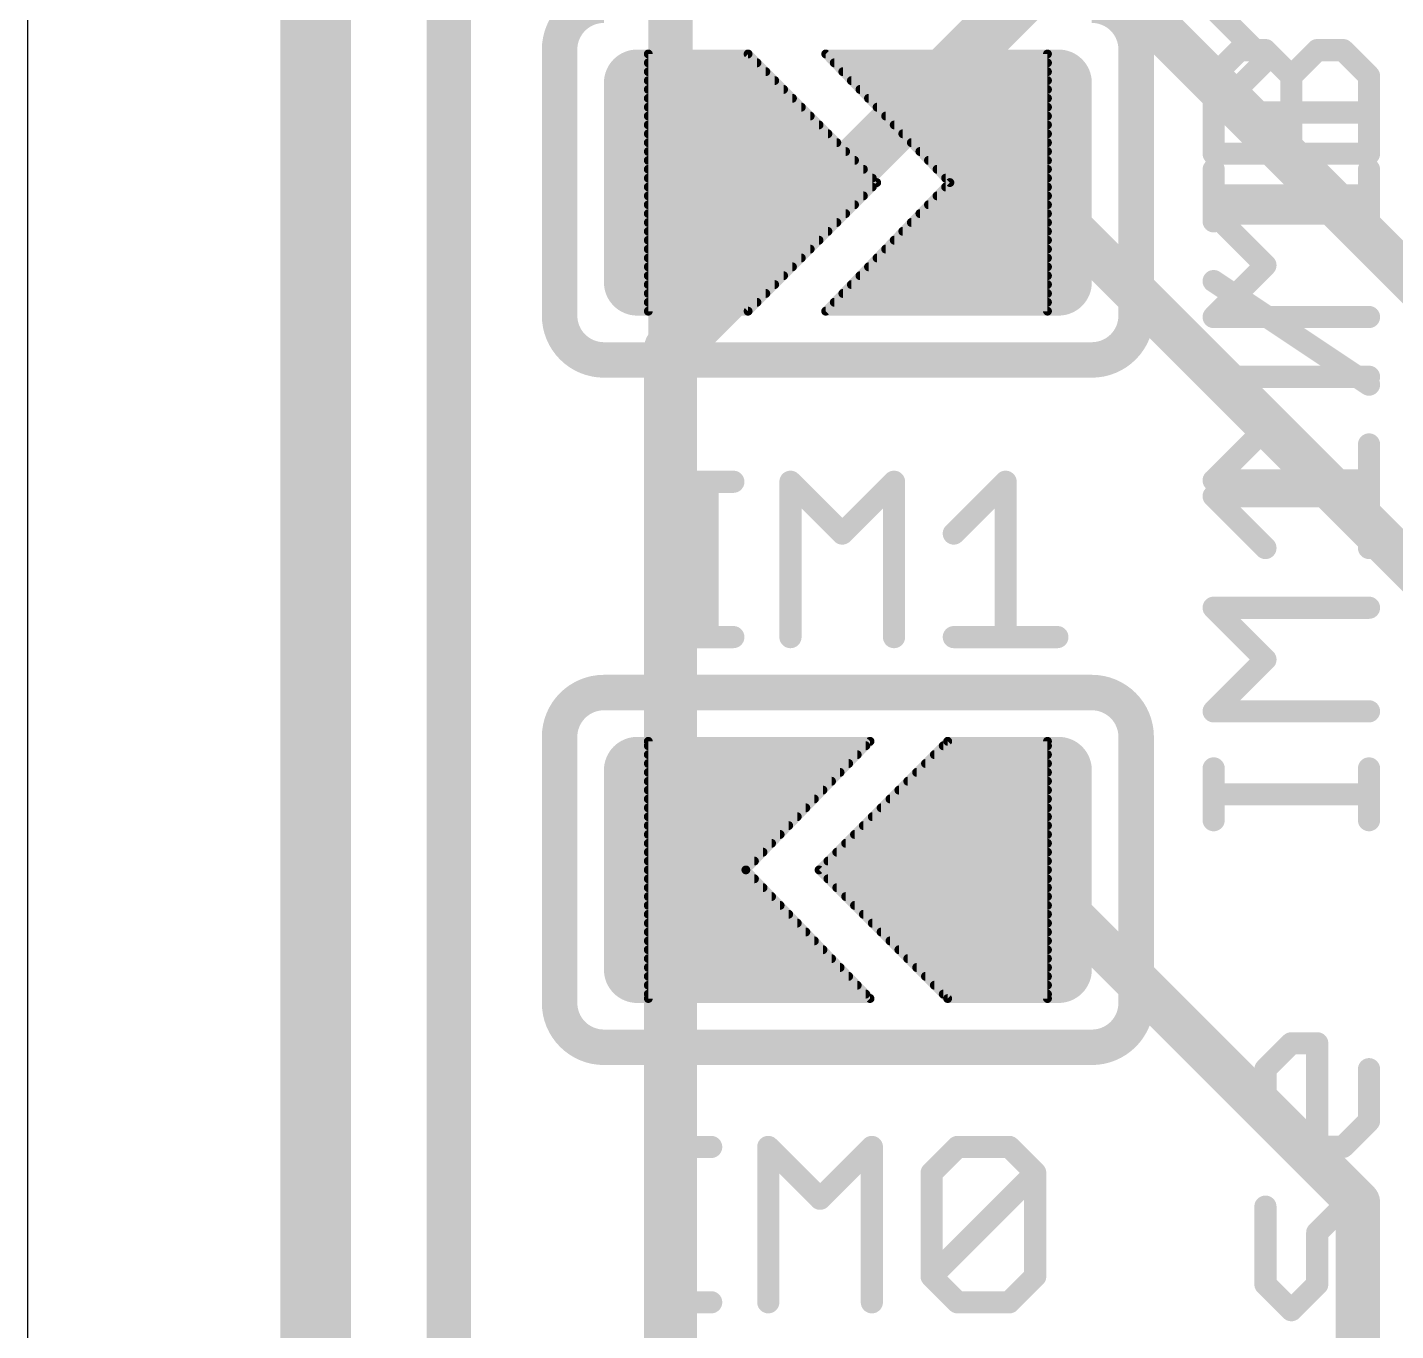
# Model space of a CAD drawing. Extents: x -42 to 37, y -47 to 54.
# Drawn here: x -27.05 to -19.22, y -9.75 to -2.29 of the extents above; entities that cross this region are included whole.
import ezdxf

# ---------------------------------------------------------------- set-up
doc = ezdxf.new("R2010")
doc.units = 0
for name, color, linetype in [('1', 12, 'CONTINUOUS'), ('16', 132, 'CONTINUOUS'), ('20', 53, 'CONTINUOUS'), ('21', 40, 'CONTINUOUS'), ('27', 253, 'CONTINUOUS')]:
    doc.layers.add(name, color=color, linetype=linetype)

# ---------------------------------------------------------------- blocks, each defined once
blk = doc.blocks.new('RECT121920X243840R50')
at = {"const_width": 0.1905}
blk.add_lwpolyline([(0.2858, -0.5715), (0.2858, 0.5715, 0.4142), (0.1905, 0.6668), (-0.1905, 0.6668, 0.4142), (-0.2858, 0.5715), (-0.2858, -0.5715, 0.4142), (-0.1905, -0.6668), (0.1905, -0.6668, 0.4142)], format="xyb", close=True, dxfattribs=at)
blk.add_solid([(-0.2159, -0.5969), (0.2159, -0.5969), (-0.2159, 0.5969), (0.2159, 0.5969)])

msp = doc.modelspace()

# ---------------------------------------------------------------- linework, layer by layer
at = {"layer": '1'}
for points, const_width in [([(-25.4, 45.085), (-25.4, -43.18)], 0.4064), ([(-24.638, -40.132), (-24.638, 29.972)], 0.254), ([(-23.368, 0.889), (-23.368, -3.175)], 0.254), ([(-21.336, -1.524), (-17.526, -5.334)], 0.254), ([(-23.495, -2.4384), (-22.9235, -2.4384)], 0.0508), ([(-23.495, -3.9116), (-23.495, -2.4384)], 0.0508), ([(-22.9235, -2.4384), (-22.1869, -3.175)], 0.0508), ([(-22.479, -2.4384), (-21.7678, -3.175)], 0.0508), ([(-21.209, -2.4384), (-22.479, -2.4384)], 0.0508), ([(-21.209, -3.9116), (-21.209, -2.4384)], 0.0508), ([(-23.495, -2.4892), (-22.8727, -2.4892)], 0.0508), ([(-22.43, -2.4892), (-21.209, -2.4892)], 0.0508), ([(-23.495, -2.54), (-22.8219, -2.54)], 0.0508), ([(-23.495, -2.5908), (-22.7711, -2.5908)], 0.0508), ([(-22.3809, -2.54), (-21.209, -2.54)], 0.0508), ([(-22.3319, -2.5908), (-21.209, -2.5908)], 0.0508), ([(-23.495, -2.6416), (-22.7203, -2.6416)], 0.0508), ([(-22.2828, -2.6416), (-21.209, -2.6416)], 0.0508), ([(-23.495, -2.6924), (-22.6695, -2.6924)], 0.0508), ([(-23.495, -2.7432), (-22.6187, -2.7432)], 0.0508), ([(-22.2338, -2.6924), (-21.209, -2.6924)], 0.0508), ([(-22.1847, -2.7432), (-21.209, -2.7432)], 0.0508), ([(-23.495, -2.794), (-22.5679, -2.794)], 0.0508), ([(-23.495, -2.8448), (-22.5171, -2.8448)], 0.0508), ([(-22.1357, -2.794), (-21.209, -2.794)], 0.0508), ([(-22.0866, -2.8448), (-21.209, -2.8448)], 0.0508), ([(-23.495, -2.8956), (-22.4663, -2.8956)], 0.0508), ([(-22.0376, -2.8956), (-21.209, -2.8956)], 0.0508), ([(-23.495, -2.9464), (-22.4155, -2.9464)], 0.0508), ([(-23.495, -2.9972), (-22.3647, -2.9972)], 0.0508), ([(-21.9885, -2.9464), (-21.209, -2.9464)], 0.0508), ([(-21.9395, -2.9972), (-21.209, -2.9972)], 0.0508), ([(-23.495, -3.048), (-22.3139, -3.048)], 0.0508), ([(-23.368, -3.175), (-23.368, -7.112)], 0.254), ([(-21.8904, -3.048), (-21.209, -3.048)], 0.0508), ([(-21.336, -3.175), (-18.542, -5.969)], 0.254), ([(-23.495, -3.0988), (-22.2631, -3.0988)], 0.0508), ([(-23.495, -3.1496), (-22.2123, -3.1496)], 0.0508), ([(-21.8414, -3.0988), (-21.209, -3.0988)], 0.0508), ([(-21.7923, -3.1496), (-21.209, -3.1496)], 0.0508), ([(-23.495, -3.2004), (-22.2123, -3.2004)], 0.0508), ([(-22.1869, -3.175), (-22.9235, -3.9116)], 0.0508), ([(-21.7678, -3.175), (-22.479, -3.9116)], 0.0508), ([(-21.7923, -3.2004), (-21.209, -3.2004)], 0.0508), ([(-23.495, -3.2512), (-22.2631, -3.2512)], 0.0508), ([(-23.495, -3.302), (-22.3139, -3.302)], 0.0508), ([(-21.8904, -3.302), (-21.209, -3.302)], 0.0508), ([(-21.8414, -3.2512), (-21.209, -3.2512)], 0.0508), ([(-23.495, -3.3528), (-22.3647, -3.3528)], 0.0508), ([(-21.9395, -3.3528), (-21.209, -3.3528)], 0.0508), ([(-23.495, -3.4036), (-22.4155, -3.4036)], 0.0508), ([(-23.495, -3.4544), (-22.4663, -3.4544)], 0.0508), ([(-22.0376, -3.4544), (-21.209, -3.4544)], 0.0508), ([(-21.9885, -3.4036), (-21.209, -3.4036)], 0.0508), ([(-23.495, -3.5052), (-22.5171, -3.5052)], 0.0508), ([(-22.0866, -3.5052), (-21.209, -3.5052)], 0.0508), ([(-23.495, -3.556), (-22.5679, -3.556)], 0.0508), ([(-23.495, -3.6068), (-22.6187, -3.6068)], 0.0508), ([(-22.1847, -3.6068), (-21.209, -3.6068)], 0.0508), ([(-22.1357, -3.556), (-21.209, -3.556)], 0.0508), ([(-23.495, -3.6576), (-22.6695, -3.6576)], 0.0508), ([(-22.2338, -3.6576), (-21.209, -3.6576)], 0.0508), ([(-23.495, -3.7084), (-22.7203, -3.7084)], 0.0508), ([(-23.495, -3.7592), (-22.7711, -3.7592)], 0.0508), ([(-22.3319, -3.7592), (-21.209, -3.7592)], 0.0508), ([(-22.2828, -3.7084), (-21.209, -3.7084)], 0.0508), ([(-23.495, -3.81), (-22.8219, -3.81)], 0.0508), ([(-23.495, -3.8608), (-22.8727, -3.8608)], 0.0508), ([(-22.43, -3.8608), (-21.209, -3.8608)], 0.0508), ([(-22.3809, -3.81), (-21.209, -3.81)], 0.0508), ([(-22.9235, -3.9116), (-23.495, -3.9116)], 0.0508), ([(-23.495, -3.9116), (-22.9235, -3.9116)], 0.0508), ([(-22.479, -3.9116), (-21.209, -3.9116)], 0.0508), ([(-22.479, -3.9116), (-21.209, -3.9116)], 0.0508), ([(-22.225, -6.3754), (-23.495, -6.3754)], 0.0508), ([(-23.495, -6.3754), (-23.495, -7.8486)], 0.0508), ([(-23.495, -6.4008), (-22.2495, -6.4008)], 0.0508), ([(-22.9362, -7.112), (-22.225, -6.3754)], 0.0508), ([(-22.5171, -7.112), (-21.7805, -6.3754)], 0.0508), ([(-21.8059, -6.4008), (-21.209, -6.4008)], 0.0508), ([(-21.7805, -6.3754), (-21.209, -6.3754)], 0.0508), ([(-21.209, -6.3754), (-21.209, -7.8486)], 0.0508), ([(-23.495, -6.4516), (-22.2986, -6.4516)], 0.0508), ([(-23.495, -6.5024), (-22.3476, -6.5024)], 0.0508), ([(-21.9075, -6.5024), (-21.209, -6.5024)], 0.0508), ([(-21.8567, -6.4516), (-21.209, -6.4516)], 0.0508), ([(-23.495, -6.5532), (-22.3967, -6.5532)], 0.0508), ([(-23.495, -6.604), (-22.4457, -6.604)], 0.0508), ([(-22.0091, -6.604), (-21.209, -6.604)], 0.0508), ([(-21.9583, -6.5532), (-21.209, -6.5532)], 0.0508), ([(-23.495, -6.6548), (-22.4948, -6.6548)], 0.0508), ([(-22.0599, -6.6548), (-21.209, -6.6548)], 0.0508), ([(-23.495, -6.7056), (-22.5438, -6.7056)], 0.0508), ([(-23.495, -6.7564), (-22.5929, -6.7564)], 0.0508), ([(-22.1615, -6.7564), (-21.209, -6.7564)], 0.0508), ([(-22.1107, -6.7056), (-21.209, -6.7056)], 0.0508), ([(-23.495, -6.8072), (-22.6419, -6.8072)], 0.0508), ([(-22.2123, -6.8072), (-21.209, -6.8072)], 0.0508), ([(-23.495, -6.858), (-22.691, -6.858)], 0.0508), ([(-23.495, -6.9088), (-22.74, -6.9088)], 0.0508), ([(-22.3139, -6.9088), (-21.209, -6.9088)], 0.0508), ([(-22.2631, -6.858), (-21.209, -6.858)], 0.0508), ([(-23.495, -6.9596), (-22.7891, -6.9596)], 0.0508), ([(-22.3647, -6.9596), (-21.209, -6.9596)], 0.0508), ([(-23.495, -7.0104), (-22.8381, -7.0104)], 0.0508), ([(-23.495, -7.0612), (-22.8872, -7.0612)], 0.0508), ([(-23.368, -7.62), (-23.368, -7.112)], 0.254), ([(-23.368, -7.112), (-23.368, -10.922)], 0.254), ([(-22.4663, -7.0612), (-21.209, -7.0612)], 0.0508), ([(-22.4155, -7.0104), (-21.209, -7.0104)], 0.0508), ([(-21.336, -7.112), (-19.431, -9.017)], 0.254), ([(-23.495, -7.112), (-22.9362, -7.112)], 0.0508), ([(-22.225, -7.8486), (-22.9362, -7.112)], 0.0508), ([(-21.7805, -7.8486), (-22.5171, -7.112)], 0.0508), ([(-22.5171, -7.112), (-21.209, -7.112)], 0.0508), ([(-23.495, -7.1628), (-22.8872, -7.1628)], 0.0508), ([(-23.495, -7.2136), (-22.8381, -7.2136)], 0.0508), ([(-22.4663, -7.1628), (-21.209, -7.1628)], 0.0508), ([(-22.4155, -7.2136), (-21.209, -7.2136)], 0.0508), ([(-23.495, -7.2644), (-22.7891, -7.2644)], 0.0508), ([(-22.3647, -7.2644), (-21.209, -7.2644)], 0.0508), ([(-23.495, -7.3152), (-22.74, -7.3152)], 0.0508), ([(-23.495, -7.366), (-22.691, -7.366)], 0.0508), ([(-22.3139, -7.3152), (-21.209, -7.3152)], 0.0508), ([(-22.2631, -7.366), (-21.209, -7.366)], 0.0508), ([(-23.495, -7.4168), (-22.6419, -7.4168)], 0.0508), ([(-23.495, -7.4676), (-22.5929, -7.4676)], 0.0508), ([(-22.2123, -7.4168), (-21.209, -7.4168)], 0.0508), ([(-22.1615, -7.4676), (-21.209, -7.4676)], 0.0508), ([(-23.495, -7.5184), (-22.5438, -7.5184)], 0.0508), ([(-22.1107, -7.5184), (-21.209, -7.5184)], 0.0508), ([(-23.495, -7.5692), (-22.4948, -7.5692)], 0.0508), ([(-23.495, -7.62), (-22.4457, -7.62)], 0.0508), ([(-22.0599, -7.5692), (-21.209, -7.5692)], 0.0508), ([(-22.0091, -7.62), (-21.209, -7.62)], 0.0508), ([(-23.495, -7.6708), (-22.3967, -7.6708)], 0.0508), ([(-21.9583, -7.6708), (-21.209, -7.6708)], 0.0508), ([(-23.495, -7.7216), (-22.3476, -7.7216)], 0.0508), ([(-23.495, -7.7724), (-22.2986, -7.7724)], 0.0508), ([(-21.9075, -7.7216), (-21.209, -7.7216)], 0.0508), ([(-21.8567, -7.7724), (-21.209, -7.7724)], 0.0508), ([(-23.495, -7.8232), (-22.2495, -7.8232)], 0.0508), ([(-23.495, -7.8486), (-22.225, -7.8486)], 0.0508), ([(-21.8059, -7.8232), (-21.209, -7.8232)], 0.0508), ([(-21.209, -7.8486), (-21.7805, -7.8486)], 0.0508), ([(-19.431, -9.017), (-19.431, -14.097)], 0.254)]:
    msp.add_lwpolyline(points, dxfattribs=dict(at, const_width=const_width))
for points, const_width in [([(-23.495, -2.4257, 1), (-23.495, -2.4511)], 0.0254), ([(-23.4823, -2.4384, 1), (-23.5077, -2.4384)], 0.0254), ([(-22.9145, -2.4294, 1), (-22.9325, -2.4474)], 0.0254), ([(-22.9235, -2.4511, 1), (-22.9235, -2.4257)], 0.0254), ([(-22.4699, -2.4296, 1), (-22.4881, -2.4472)], 0.0254), ([(-22.479, -2.4257, 1), (-22.479, -2.4511)], 0.0254), ([(-21.1963, -2.4384, 1), (-21.2217, -2.4384)], 0.0254), ([(-21.209, -2.4511, 1), (-21.209, -2.4257)], 0.0254), ([(-23.495, -2.4765, 1), (-23.495, -2.5019)], 0.0254), ([(-22.8727, -2.5019, 1), (-22.8727, -2.4765)], 0.0254), ([(-22.43, -2.4765, 1), (-22.43, -2.5019)], 0.0254), ([(-21.209, -2.5019, 1), (-21.209, -2.4765)], 0.0254), ([(-23.495, -2.5273, 1), (-23.495, -2.5527)], 0.0254), ([(-23.495, -2.5781, 1), (-23.495, -2.6035)], 0.0254), ([(-22.8219, -2.5527, 1), (-22.8219, -2.5273)], 0.0254), ([(-22.7711, -2.6035, 1), (-22.7711, -2.5781)], 0.0254), ([(-22.3809, -2.5273, 1), (-22.3809, -2.5527)], 0.0254), ([(-22.3319, -2.5781, 1), (-22.3319, -2.6035)], 0.0254), ([(-21.209, -2.5527, 1), (-21.209, -2.5273)], 0.0254), ([(-21.209, -2.6035, 1), (-21.209, -2.5781)], 0.0254), ([(-23.495, -2.6289, 1), (-23.495, -2.6543)], 0.0254), ([(-22.7203, -2.6543, 1), (-22.7203, -2.6289)], 0.0254), ([(-22.2828, -2.6289, 1), (-22.2828, -2.6543)], 0.0254), ([(-21.209, -2.6543, 1), (-21.209, -2.6289)], 0.0254), ([(-23.495, -2.6797, 1), (-23.495, -2.7051)], 0.0254), ([(-23.495, -2.7305, 1), (-23.495, -2.7559)], 0.0254), ([(-22.6695, -2.7051, 1), (-22.6695, -2.6797)], 0.0254), ([(-22.6187, -2.7559, 1), (-22.6187, -2.7305)], 0.0254), ([(-22.2338, -2.6797, 1), (-22.2338, -2.7051)], 0.0254), ([(-22.1847, -2.7305, 1), (-22.1847, -2.7559)], 0.0254), ([(-21.209, -2.7051, 1), (-21.209, -2.6797)], 0.0254), ([(-21.209, -2.7559, 1), (-21.209, -2.7305)], 0.0254), ([(-23.495, -2.7813, 1), (-23.495, -2.8067)], 0.0254), ([(-23.495, -2.8321, 1), (-23.495, -2.8575)], 0.0254), ([(-22.5679, -2.8067, 1), (-22.5679, -2.7813)], 0.0254), ([(-22.5171, -2.8575, 1), (-22.5171, -2.8321)], 0.0254), ([(-22.1357, -2.7813, 1), (-22.1357, -2.8067)], 0.0254), ([(-22.0866, -2.8321, 1), (-22.0866, -2.8575)], 0.0254), ([(-21.209, -2.8067, 1), (-21.209, -2.7813)], 0.0254), ([(-21.209, -2.8575, 1), (-21.209, -2.8321)], 0.0254), ([(-23.495, -2.8829, 1), (-23.495, -2.9083)], 0.0254), ([(-22.4663, -2.9083, 1), (-22.4663, -2.8829)], 0.0254), ([(-22.0376, -2.8829, 1), (-22.0376, -2.9083)], 0.0254), ([(-21.209, -2.9083, 1), (-21.209, -2.8829)], 0.0254), ([(-23.495, -2.9337, 1), (-23.495, -2.9591)], 0.0254), ([(-23.495, -2.9845, 1), (-23.495, -3.0099)], 0.0254), ([(-22.4155, -2.9591, 1), (-22.4155, -2.9337)], 0.0254), ([(-22.3647, -3.0099, 1), (-22.3647, -2.9845)], 0.0254), ([(-21.9885, -2.9337, 1), (-21.9885, -2.9591)], 0.0254), ([(-21.9395, -2.9845, 1), (-21.9395, -3.0099)], 0.0254), ([(-21.209, -2.9591, 1), (-21.209, -2.9337)], 0.0254), ([(-21.209, -3.0099, 1), (-21.209, -2.9845)], 0.0254), ([(-23.495, -3.0353, 1), (-23.495, -3.0607)], 0.0254), ([(-23.3045, -3.175, 1), (-23.4315, -3.175)], 0.127), ([(-22.3139, -3.0607, 1), (-22.3139, -3.0353)], 0.0254), ([(-21.8904, -3.0353, 1), (-21.8904, -3.0607)], 0.0254), ([(-21.2911, -3.1301, 1), (-21.3809, -3.2199)], 0.127), ([(-21.209, -3.0607, 1), (-21.209, -3.0353)], 0.0254), ([(-23.495, -3.0861, 1), (-23.495, -3.1115)], 0.0254), ([(-23.495, -3.1369, 1), (-23.495, -3.1623)], 0.0254), ([(-23.4315, -3.175, 1), (-23.3045, -3.175)], 0.127), ([(-22.2631, -3.1115, 1), (-22.2631, -3.0861)], 0.0254), ([(-22.2123, -3.1623, 1), (-22.2123, -3.1369)], 0.0254), ([(-21.8414, -3.0861, 1), (-21.8414, -3.1115)], 0.0254), ([(-21.7923, -3.1369, 1), (-21.7923, -3.1623)], 0.0254), ([(-21.209, -3.1115, 1), (-21.209, -3.0861)], 0.0254), ([(-21.209, -3.1623, 1), (-21.209, -3.1369)], 0.0254), ([(-23.495, -3.1877, 1), (-23.495, -3.2131)], 0.0254), ([(-22.2123, -3.2131, 1), (-22.2123, -3.1877)], 0.0254), ([(-22.1779, -3.184, 1), (-22.1959, -3.166)], 0.0254), ([(-22.1959, -3.184, 1), (-22.1779, -3.166)], 0.0254), ([(-21.7923, -3.1877, 1), (-21.7923, -3.2131)], 0.0254), ([(-21.7587, -3.1838, 1), (-21.7769, -3.1662)], 0.0254), ([(-21.7769, -3.1838, 1), (-21.7587, -3.1662)], 0.0254), ([(-21.209, -3.2131, 1), (-21.209, -3.1877)], 0.0254), ([(-23.495, -3.2385, 1), (-23.495, -3.2639)], 0.0254), ([(-23.495, -3.2893, 1), (-23.495, -3.3147)], 0.0254), ([(-22.3139, -3.3147, 1), (-22.3139, -3.2893)], 0.0254), ([(-22.2631, -3.2639, 1), (-22.2631, -3.2385)], 0.0254), ([(-21.8904, -3.2893, 1), (-21.8904, -3.3147)], 0.0254), ([(-21.8414, -3.2385, 1), (-21.8414, -3.2639)], 0.0254), ([(-21.209, -3.2639, 1), (-21.209, -3.2385)], 0.0254), ([(-21.209, -3.3147, 1), (-21.209, -3.2893)], 0.0254), ([(-23.495, -3.3401, 1), (-23.495, -3.3655)], 0.0254), ([(-22.3647, -3.3655, 1), (-22.3647, -3.3401)], 0.0254), ([(-21.9395, -3.3401, 1), (-21.9395, -3.3655)], 0.0254), ([(-21.209, -3.3655, 1), (-21.209, -3.3401)], 0.0254), ([(-23.495, -3.3909, 1), (-23.495, -3.4163)], 0.0254), ([(-23.495, -3.4417, 1), (-23.495, -3.4671)], 0.0254), ([(-22.4663, -3.4671, 1), (-22.4663, -3.4417)], 0.0254), ([(-22.4155, -3.4163, 1), (-22.4155, -3.3909)], 0.0254), ([(-22.0376, -3.4417, 1), (-22.0376, -3.4671)], 0.0254), ([(-21.9885, -3.3909, 1), (-21.9885, -3.4163)], 0.0254), ([(-21.209, -3.4163, 1), (-21.209, -3.3909)], 0.0254), ([(-21.209, -3.4671, 1), (-21.209, -3.4417)], 0.0254), ([(-23.495, -3.4925, 1), (-23.495, -3.5179)], 0.0254), ([(-22.5171, -3.5179, 1), (-22.5171, -3.4925)], 0.0254), ([(-22.0866, -3.4925, 1), (-22.0866, -3.5179)], 0.0254), ([(-21.209, -3.5179, 1), (-21.209, -3.4925)], 0.0254), ([(-23.495, -3.5433, 1), (-23.495, -3.5687)], 0.0254), ([(-23.495, -3.5941, 1), (-23.495, -3.6195)], 0.0254), ([(-22.6187, -3.6195, 1), (-22.6187, -3.5941)], 0.0254), ([(-22.5679, -3.5687, 1), (-22.5679, -3.5433)], 0.0254), ([(-22.1847, -3.5941, 1), (-22.1847, -3.6195)], 0.0254), ([(-22.1357, -3.5433, 1), (-22.1357, -3.5687)], 0.0254), ([(-21.209, -3.5687, 1), (-21.209, -3.5433)], 0.0254), ([(-21.209, -3.6195, 1), (-21.209, -3.5941)], 0.0254), ([(-23.495, -3.6449, 1), (-23.495, -3.6703)], 0.0254), ([(-22.6695, -3.6703, 1), (-22.6695, -3.6449)], 0.0254), ([(-22.2338, -3.6449, 1), (-22.2338, -3.6703)], 0.0254), ([(-21.209, -3.6703, 1), (-21.209, -3.6449)], 0.0254), ([(-23.495, -3.6957, 1), (-23.495, -3.7211)], 0.0254), ([(-23.495, -3.7465, 1), (-23.495, -3.7719)], 0.0254), ([(-22.7711, -3.7719, 1), (-22.7711, -3.7465)], 0.0254), ([(-22.7203, -3.7211, 1), (-22.7203, -3.6957)], 0.0254), ([(-22.3319, -3.7465, 1), (-22.3319, -3.7719)], 0.0254), ([(-22.2828, -3.6957, 1), (-22.2828, -3.7211)], 0.0254), ([(-21.209, -3.7211, 1), (-21.209, -3.6957)], 0.0254), ([(-21.209, -3.7719, 1), (-21.209, -3.7465)], 0.0254), ([(-23.495, -3.7973, 1), (-23.495, -3.8227)], 0.0254), ([(-23.495, -3.8481, 1), (-23.495, -3.8735)], 0.0254), ([(-22.8727, -3.8735, 1), (-22.8727, -3.8481)], 0.0254), ([(-22.8219, -3.8227, 1), (-22.8219, -3.7973)], 0.0254), ([(-22.43, -3.8481, 1), (-22.43, -3.8735)], 0.0254), ([(-22.3809, -3.7973, 1), (-22.3809, -3.8227)], 0.0254), ([(-21.209, -3.8227, 1), (-21.209, -3.7973)], 0.0254), ([(-21.209, -3.8735, 1), (-21.209, -3.8481)], 0.0254), ([(-23.495, -3.8989, 1), (-23.495, -3.9243)], 0.0254), ([(-23.495, -3.8989, 1), (-23.495, -3.9243)], 0.0254), ([(-23.5077, -3.9116, 1), (-23.4823, -3.9116)], 0.0254), ([(-22.9325, -3.9026, 1), (-22.9145, -3.9206)], 0.0254), ([(-22.9235, -3.9243, 1), (-22.9235, -3.8989)], 0.0254), ([(-22.9235, -3.9243, 1), (-22.9235, -3.8989)], 0.0254), ([(-22.479, -3.8989, 1), (-22.479, -3.9243)], 0.0254), ([(-22.479, -3.8989, 1), (-22.479, -3.9243)], 0.0254), ([(-22.4881, -3.9028, 1), (-22.4699, -3.9204)], 0.0254), ([(-21.2217, -3.9116, 1), (-21.1963, -3.9116)], 0.0254), ([(-21.209, -3.9243, 1), (-21.209, -3.8989)], 0.0254), ([(-21.209, -3.9243, 1), (-21.209, -3.8989)], 0.0254), ([(-23.495, -6.3627, 1), (-23.495, -6.3881)], 0.0254), ([(-23.4823, -6.3754, 1), (-23.5077, -6.3754)], 0.0254), ([(-23.495, -6.3881, 1), (-23.495, -6.4135)], 0.0254), ([(-22.2495, -6.4135, 1), (-22.2495, -6.3881)], 0.0254), ([(-22.2159, -6.3842, 1), (-22.2341, -6.3666)], 0.0254), ([(-22.225, -6.3881, 1), (-22.225, -6.3627)], 0.0254), ([(-21.8059, -6.3881, 1), (-21.8059, -6.4135)], 0.0254), ([(-21.7805, -6.3627, 1), (-21.7805, -6.3881)], 0.0254), ([(-21.7715, -6.3844, 1), (-21.7895, -6.3664)], 0.0254), ([(-21.1963, -6.3754, 1), (-21.2217, -6.3754)], 0.0254), ([(-21.209, -6.3881, 1), (-21.209, -6.3627)], 0.0254), ([(-21.209, -6.4135, 1), (-21.209, -6.3881)], 0.0254), ([(-23.495, -6.4389, 1), (-23.495, -6.4643)], 0.0254), ([(-23.495, -6.4897, 1), (-23.495, -6.5151)], 0.0254), ([(-22.3476, -6.5151, 1), (-22.3476, -6.4897)], 0.0254), ([(-22.2986, -6.4643, 1), (-22.2986, -6.4389)], 0.0254), ([(-21.9075, -6.4897, 1), (-21.9075, -6.5151)], 0.0254), ([(-21.8567, -6.4389, 1), (-21.8567, -6.4643)], 0.0254), ([(-21.209, -6.4643, 1), (-21.209, -6.4389)], 0.0254), ([(-21.209, -6.5151, 1), (-21.209, -6.4897)], 0.0254), ([(-23.495, -6.5405, 1), (-23.495, -6.5659)], 0.0254), ([(-23.495, -6.5913, 1), (-23.495, -6.6167)], 0.0254), ([(-22.4457, -6.6167, 1), (-22.4457, -6.5913)], 0.0254), ([(-22.3967, -6.5659, 1), (-22.3967, -6.5405)], 0.0254), ([(-22.0091, -6.5913, 1), (-22.0091, -6.6167)], 0.0254), ([(-21.9583, -6.5405, 1), (-21.9583, -6.5659)], 0.0254), ([(-21.209, -6.5659, 1), (-21.209, -6.5405)], 0.0254), ([(-21.209, -6.6167, 1), (-21.209, -6.5913)], 0.0254), ([(-23.495, -6.6421, 1), (-23.495, -6.6675)], 0.0254), ([(-22.4948, -6.6675, 1), (-22.4948, -6.6421)], 0.0254), ([(-22.0599, -6.6421, 1), (-22.0599, -6.6675)], 0.0254), ([(-21.209, -6.6675, 1), (-21.209, -6.6421)], 0.0254), ([(-23.495, -6.6929, 1), (-23.495, -6.7183)], 0.0254), ([(-23.495, -6.7437, 1), (-23.495, -6.7691)], 0.0254), ([(-22.5929, -6.7691, 1), (-22.5929, -6.7437)], 0.0254), ([(-22.5438, -6.7183, 1), (-22.5438, -6.6929)], 0.0254), ([(-22.1615, -6.7437, 1), (-22.1615, -6.7691)], 0.0254), ([(-22.1107, -6.6929, 1), (-22.1107, -6.7183)], 0.0254), ([(-21.209, -6.7183, 1), (-21.209, -6.6929)], 0.0254), ([(-21.209, -6.7691, 1), (-21.209, -6.7437)], 0.0254), ([(-23.495, -6.7945, 1), (-23.495, -6.8199)], 0.0254), ([(-22.6419, -6.8199, 1), (-22.6419, -6.7945)], 0.0254), ([(-22.2123, -6.7945, 1), (-22.2123, -6.8199)], 0.0254), ([(-21.209, -6.8199, 1), (-21.209, -6.7945)], 0.0254), ([(-23.495, -6.8453, 1), (-23.495, -6.8707)], 0.0254), ([(-23.495, -6.8961, 1), (-23.495, -6.9215)], 0.0254), ([(-22.74, -6.9215, 1), (-22.74, -6.8961)], 0.0254), ([(-22.691, -6.8707, 1), (-22.691, -6.8453)], 0.0254), ([(-22.3139, -6.8961, 1), (-22.3139, -6.9215)], 0.0254), ([(-22.2631, -6.8453, 1), (-22.2631, -6.8707)], 0.0254), ([(-21.209, -6.8707, 1), (-21.209, -6.8453)], 0.0254), ([(-21.209, -6.9215, 1), (-21.209, -6.8961)], 0.0254), ([(-23.495, -6.9469, 1), (-23.495, -6.9723)], 0.0254), ([(-22.7891, -6.9723, 1), (-22.7891, -6.9469)], 0.0254), ([(-22.3647, -6.9469, 1), (-22.3647, -6.9723)], 0.0254), ([(-21.209, -6.9723, 1), (-21.209, -6.9469)], 0.0254), ([(-23.495, -6.9977, 1), (-23.495, -7.0231)], 0.0254), ([(-23.495, -7.0485, 1), (-23.495, -7.0739)], 0.0254), ([(-23.3045, -7.112, 1), (-23.4315, -7.112)], 0.127), ([(-23.3045, -7.112, 1), (-23.4315, -7.112)], 0.127), ([(-23.4315, -7.112, 1), (-23.3045, -7.112)], 0.127), ([(-22.8872, -7.0739, 1), (-22.8872, -7.0485)], 0.0254), ([(-22.8381, -7.0231, 1), (-22.8381, -6.9977)], 0.0254), ([(-22.4663, -7.0485, 1), (-22.4663, -7.0739)], 0.0254), ([(-22.4155, -6.9977, 1), (-22.4155, -7.0231)], 0.0254), ([(-21.2911, -7.0671, 1), (-21.3809, -7.1569)], 0.127), ([(-21.209, -7.0231, 1), (-21.209, -6.9977)], 0.0254), ([(-21.209, -7.0739, 1), (-21.209, -7.0485)], 0.0254), ([(-23.495, -7.0993, 1), (-23.495, -7.1247)], 0.0254), ([(-22.9271, -7.1032, 1), (-22.9453, -7.1208)], 0.0254), ([(-22.9453, -7.1032, 1), (-22.9271, -7.1208)], 0.0254), ([(-22.9362, -7.1247, 1), (-22.9362, -7.0993)], 0.0254), ([(-22.5081, -7.103, 1), (-22.5261, -7.121)], 0.0254), ([(-22.5171, -7.0993, 1), (-22.5171, -7.1247)], 0.0254), ([(-22.5261, -7.103, 1), (-22.5081, -7.121)], 0.0254), ([(-21.209, -7.1247, 1), (-21.209, -7.0993)], 0.0254), ([(-23.495, -7.1501, 1), (-23.495, -7.1755)], 0.0254), ([(-23.495, -7.2009, 1), (-23.495, -7.2263)], 0.0254), ([(-22.8872, -7.1755, 1), (-22.8872, -7.1501)], 0.0254), ([(-22.8381, -7.2263, 1), (-22.8381, -7.2009)], 0.0254), ([(-22.4663, -7.1501, 1), (-22.4663, -7.1755)], 0.0254), ([(-22.4155, -7.2009, 1), (-22.4155, -7.2263)], 0.0254), ([(-21.209, -7.1755, 1), (-21.209, -7.1501)], 0.0254), ([(-21.209, -7.2263, 1), (-21.209, -7.2009)], 0.0254), ([(-23.495, -7.2517, 1), (-23.495, -7.2771)], 0.0254), ([(-22.7891, -7.2771, 1), (-22.7891, -7.2517)], 0.0254), ([(-22.3647, -7.2517, 1), (-22.3647, -7.2771)], 0.0254), ([(-21.209, -7.2771, 1), (-21.209, -7.2517)], 0.0254), ([(-23.495, -7.3025, 1), (-23.495, -7.3279)], 0.0254), ([(-23.495, -7.3533, 1), (-23.495, -7.3787)], 0.0254), ([(-22.74, -7.3279, 1), (-22.74, -7.3025)], 0.0254), ([(-22.691, -7.3787, 1), (-22.691, -7.3533)], 0.0254), ([(-22.3139, -7.3025, 1), (-22.3139, -7.3279)], 0.0254), ([(-22.2631, -7.3533, 1), (-22.2631, -7.3787)], 0.0254), ([(-21.209, -7.3279, 1), (-21.209, -7.3025)], 0.0254), ([(-21.209, -7.3787, 1), (-21.209, -7.3533)], 0.0254), ([(-23.495, -7.4041, 1), (-23.495, -7.4295)], 0.0254), ([(-23.495, -7.4549, 1), (-23.495, -7.4803)], 0.0254), ([(-22.6419, -7.4295, 1), (-22.6419, -7.4041)], 0.0254), ([(-22.5929, -7.4803, 1), (-22.5929, -7.4549)], 0.0254), ([(-22.2123, -7.4041, 1), (-22.2123, -7.4295)], 0.0254), ([(-22.1615, -7.4549, 1), (-22.1615, -7.4803)], 0.0254), ([(-21.209, -7.4295, 1), (-21.209, -7.4041)], 0.0254), ([(-21.209, -7.4803, 1), (-21.209, -7.4549)], 0.0254), ([(-23.495, -7.5057, 1), (-23.495, -7.5311)], 0.0254), ([(-22.5438, -7.5311, 1), (-22.5438, -7.5057)], 0.0254), ([(-22.1107, -7.5057, 1), (-22.1107, -7.5311)], 0.0254), ([(-21.209, -7.5311, 1), (-21.209, -7.5057)], 0.0254), ([(-23.495, -7.5565, 1), (-23.495, -7.5819)], 0.0254), ([(-23.495, -7.6073, 1), (-23.495, -7.6327)], 0.0254), ([(-23.4315, -7.62, 1), (-23.3045, -7.62)], 0.127), ([(-22.4948, -7.5819, 1), (-22.4948, -7.5565)], 0.0254), ([(-22.4457, -7.6327, 1), (-22.4457, -7.6073)], 0.0254), ([(-22.0599, -7.5565, 1), (-22.0599, -7.5819)], 0.0254), ([(-22.0091, -7.6073, 1), (-22.0091, -7.6327)], 0.0254), ([(-21.209, -7.5819, 1), (-21.209, -7.5565)], 0.0254), ([(-21.209, -7.6327, 1), (-21.209, -7.6073)], 0.0254), ([(-23.495, -7.6581, 1), (-23.495, -7.6835)], 0.0254), ([(-22.3967, -7.6835, 1), (-22.3967, -7.6581)], 0.0254), ([(-21.9583, -7.6581, 1), (-21.9583, -7.6835)], 0.0254), ([(-21.209, -7.6835, 1), (-21.209, -7.6581)], 0.0254), ([(-23.495, -7.7089, 1), (-23.495, -7.7343)], 0.0254), ([(-23.495, -7.7597, 1), (-23.495, -7.7851)], 0.0254), ([(-22.3476, -7.7343, 1), (-22.3476, -7.7089)], 0.0254), ([(-22.2986, -7.7851, 1), (-22.2986, -7.7597)], 0.0254), ([(-21.9075, -7.7089, 1), (-21.9075, -7.7343)], 0.0254), ([(-21.8567, -7.7597, 1), (-21.8567, -7.7851)], 0.0254), ([(-21.209, -7.7343, 1), (-21.209, -7.7089)], 0.0254), ([(-21.209, -7.7851, 1), (-21.209, -7.7597)], 0.0254), ([(-23.495, -7.8105, 1), (-23.495, -7.8359)], 0.0254), ([(-23.495, -7.8359, 1), (-23.495, -7.8613)], 0.0254), ([(-23.5077, -7.8486, 1), (-23.4823, -7.8486)], 0.0254), ([(-22.2495, -7.8359, 1), (-22.2495, -7.8105)], 0.0254), ([(-22.2341, -7.8574, 1), (-22.2159, -7.8398)], 0.0254), ([(-22.225, -7.8613, 1), (-22.225, -7.8359)], 0.0254), ([(-21.8059, -7.8105, 1), (-21.8059, -7.8359)], 0.0254), ([(-21.7805, -7.8359, 1), (-21.7805, -7.8613)], 0.0254), ([(-21.7895, -7.8576, 1), (-21.7715, -7.8396)], 0.0254), ([(-21.2217, -7.8486, 1), (-21.1963, -7.8486)], 0.0254), ([(-21.209, -7.8359, 1), (-21.209, -7.8105)], 0.0254), ([(-21.209, -7.8613, 1), (-21.209, -7.8359)], 0.0254), ([(-19.3675, -9.017, 1), (-19.4945, -9.017)], 0.127), ([(-19.4759, -9.0619, 1), (-19.3861, -8.9721)], 0.127)]:
    msp.add_lwpolyline(points, format="xyb", dxfattribs=dict(at, const_width=const_width))
at = {"layer": '16'}
for points, const_width in [([(-25.4, 44.831), (-25.4, -41.402)], 0.4064), ([(-23.368, -4.13), (-20.955, -1.717)], 0.3048), ([(-23.368, -16.51), (-23.368, -4.13)], 0.3048)]:
    msp.add_lwpolyline(points, dxfattribs=dict(at, const_width=const_width))
at = {"layer": '16', "const_width": 0.1524}
for points in [[(-23.2918, -4.13, 1), (-23.4442, -4.13)], [(-23.4219, -4.0761, 1), (-23.3141, -4.1839)]]:
    msp.add_lwpolyline(points, format="xyb", dxfattribs=at)
at = {"layer": '20'}
msp.add_line((-27.051, 40.005), (-27.051, -38.1), dxfattribs=at)
at = {"layer": '21'}
for points, const_width in [([(-23.749, -2.159, 0.4142), (-24.003, -2.413)], 0.2032), ([(-20.701, -2.413, 0.4142), (-20.955, -2.159)], 0.2032), ([(-23.9522, -2.413, 1), (-24.0538, -2.413)], 0.1016), ([(-20.6502, -2.413, 1), (-20.7518, -2.413)], 0.1016), ([(-24.0538, -2.413, 1), (-23.9522, -2.413)], 0.1016), ([(-20.7518, -2.413, 1), (-20.6502, -2.413)], 0.1016), ([(-19.9382, -2.4992, 1), (-19.9831, -2.4543)], 0.0635), ([(-19.9831, -2.4992, 1), (-19.9382, -2.4543)], 0.0635), ([(-20.2573, -2.7416, 1), (-20.2573, -2.8051)], 0.0635), ([(-20.2797, -2.7509, 1), (-20.2348, -2.7958)], 0.0635), ([(-19.3675, -2.8051, 1), (-19.3675, -2.7416)], 0.0635), ([(-20.2255, -3.1004, 1), (-20.289, -3.1004)], 0.0635), ([(-19.3358, -3.1004, 1), (-19.3992, -3.1004)], 0.0635), ([(-20.2573, -3.217, 1), (-20.2573, -3.2805)], 0.0635), ([(-19.3675, -3.2805, 1), (-19.3675, -3.217)], 0.0635), ([(-20.289, -3.397, 1), (-20.2255, -3.397)], 0.0635), ([(-19.3992, -3.397, 1), (-19.3358, -3.397)], 0.0635), ([(-20.2396, -3.7129, 1), (-20.2749, -3.7658)], 0.0635), ([(-24.003, -3.937, 0.4142), (-23.749, -4.191)], 0.2032), ([(-23.9522, -3.937, 1), (-24.0538, -3.937)], 0.1016), ([(-20.955, -4.191, 0.4142), (-20.701, -3.937)], 0.2032), ([(-20.6502, -3.937, 1), (-20.7518, -3.937)], 0.1016), ([(-24.0538, -3.937, 1), (-23.9522, -3.937)], 0.1016), ([(-20.7518, -3.937, 1), (-20.6502, -3.937)], 0.1016), ([(-23.749, -4.1402, 1), (-23.749, -4.2418)], 0.1016), ([(-23.749, -4.2418, 1), (-23.749, -4.1402)], 0.1016), ([(-20.955, -4.1402, 1), (-20.955, -4.2418)], 0.1016), ([(-20.955, -4.2418, 1), (-20.955, -4.1402)], 0.1016), ([(-19.3851, -4.3589, 1), (-19.3499, -4.3061)], 0.0635), ([(-19.3358, -4.6749, 1), (-19.3992, -4.6749)], 0.0635), ([(-23.3045, -4.857, 1), (-23.3045, -4.9205)], 0.0635), ([(-23.1245, -4.8887, 1), (-23.188, -4.8887)], 0.0635), ([(-23.0079, -4.9205, 1), (-23.0079, -4.857)], 0.0635), ([(-22.6491, -4.8887, 1), (-22.7126, -4.8887)], 0.0635), ([(-22.6584, -4.8663, 1), (-22.7033, -4.9112)], 0.0635), ([(-22.0559, -4.8887, 1), (-22.1194, -4.8887)], 0.0635), ([(-22.0652, -4.9112, 1), (-22.1101, -4.8663)], 0.0635), ([(-21.417, -4.8887, 1), (-21.4805, -4.8887)], 0.0635), ([(-21.4263, -4.9112, 1), (-21.4712, -4.8663)], 0.0635), ([(-20.2573, -4.9397, 1), (-20.2573, -5.0032)], 0.0635), ([(-20.2348, -4.949, 1), (-20.2797, -4.9939)], 0.0635), ([(-19.3675, -5.0032, 1), (-19.3675, -4.9397)], 0.0635), ([(-22.4067, -5.1629, 1), (-22.3618, -5.2078)], 0.0635), ([(-22.4067, -5.2078, 1), (-22.3618, -5.1629)], 0.0635), ([(-21.7678, -5.1629, 1), (-21.7229, -5.2078)], 0.0635), ([(-19.9831, -5.2905, 1), (-19.9382, -5.2456)], 0.0635), ([(-19.3992, -5.268, 1), (-19.3358, -5.268)], 0.0635), ([(-20.2573, -5.5786, 1), (-20.2573, -5.6421)], 0.0635), ([(-20.2348, -5.5879, 1), (-20.2797, -5.6328)], 0.0635), ([(-19.3675, -5.6421, 1), (-19.3675, -5.5786)], 0.0635), ([(-23.3045, -5.7468, 1), (-23.3045, -5.8102)], 0.0635), ([(-23.0079, -5.8102, 1), (-23.0079, -5.7468)], 0.0635), ([(-21.7453, -5.7468, 1), (-21.7453, -5.8102)], 0.0635), ([(-21.1521, -5.8102, 1), (-21.1521, -5.7468)], 0.0635), ([(-23.188, -5.7785, 1), (-23.1245, -5.7785)], 0.0635), ([(-22.7126, -5.7785, 1), (-22.6491, -5.7785)], 0.0635), ([(-22.1194, -5.7785, 1), (-22.0559, -5.7785)], 0.0635), ([(-21.4805, -5.7785, 1), (-21.417, -5.7785)], 0.0635), ([(-19.9382, -5.9294, 1), (-19.9831, -5.8845)], 0.0635), ([(-19.9831, -5.9294, 1), (-19.9382, -5.8845)], 0.0635), ([(-23.749, -6.096, 0.4142), (-24.003, -6.35)], 0.2032), ([(-23.749, -6.0452, 1), (-23.749, -6.1468)], 0.1016), ([(-23.749, -6.1468, 1), (-23.749, -6.0452)], 0.1016), ([(-20.701, -6.35, 0.4142), (-20.955, -6.096)], 0.2032), ([(-20.955, -6.0452, 1), (-20.955, -6.1468)], 0.1016), ([(-20.955, -6.1468, 1), (-20.955, -6.0452)], 0.1016), ([(-20.2573, -6.1718, 1), (-20.2573, -6.2353)], 0.0635), ([(-20.2797, -6.1811, 1), (-20.2348, -6.226)], 0.0635), ([(-19.3675, -6.2353, 1), (-19.3675, -6.1718)], 0.0635), ([(-23.9522, -6.35, 1), (-24.0538, -6.35)], 0.1016), ([(-20.6502, -6.35, 1), (-20.7518, -6.35)], 0.1016), ([(-24.0538, -6.35, 1), (-23.9522, -6.35)], 0.1016), ([(-20.7518, -6.35, 1), (-20.6502, -6.35)], 0.1016), ([(-20.2255, -6.5306, 1), (-20.289, -6.5306)], 0.0635), ([(-19.3358, -6.5306, 1), (-19.3992, -6.5306)], 0.0635), ([(-20.2573, -6.6472, 1), (-20.2573, -6.7107)], 0.0635), ([(-19.3675, -6.7107, 1), (-19.3675, -6.6472)], 0.0635), ([(-20.289, -6.8272, 1), (-20.2255, -6.8272)], 0.0635), ([(-19.3992, -6.8272, 1), (-19.3358, -6.8272)], 0.0635), ([(-24.003, -7.874, 0.4142), (-23.749, -8.128)], 0.2032), ([(-23.9522, -7.874, 1), (-24.0538, -7.874)], 0.1016), ([(-24.0538, -7.874, 1), (-23.9522, -7.874)], 0.1016), ([(-20.955, -8.128, 0.4142), (-20.701, -7.874)], 0.2032), ([(-20.6502, -7.874, 1), (-20.7518, -7.874)], 0.1016), ([(-20.7518, -7.874, 1), (-20.6502, -7.874)], 0.1016), ([(-23.749, -8.0772, 1), (-23.749, -8.1788)], 0.1016), ([(-23.749, -8.1788, 1), (-23.749, -8.0772)], 0.1016), ([(-20.955, -8.0772, 1), (-20.955, -8.1788)], 0.1016), ([(-20.955, -8.1788, 1), (-20.955, -8.0772)], 0.1016), ([(-19.8124, -8.0733, 1), (-19.8124, -8.1368)], 0.0635), ([(-19.7899, -8.1275, 1), (-19.8348, -8.0826)], 0.0635), ([(-19.6323, -8.1051, 1), (-19.6958, -8.1051)], 0.0635), ([(-19.6641, -8.1368, 1), (-19.6641, -8.0733)], 0.0635), ([(-19.9289, -8.2534, 1), (-19.9924, -8.2534)], 0.0635), ([(-19.9831, -8.2309, 1), (-19.9382, -8.2758)], 0.0635), ([(-19.3358, -8.2534, 1), (-19.3992, -8.2534)], 0.0635), ([(-19.9924, -8.55, 1), (-19.9289, -8.55)], 0.0635), ([(-19.9382, -8.5275, 1), (-19.9831, -8.5724)], 0.0635), ([(-19.3992, -8.55, 1), (-19.3358, -8.55)], 0.0635), ([(-19.345, -8.5724, 1), (-19.39, -8.5275)], 0.0635), ([(-23.4315, -8.667, 1), (-23.4315, -8.7305)], 0.0635), ([(-23.2515, -8.6987, 1), (-23.315, -8.6987)], 0.0635), ([(-23.1349, -8.7305, 1), (-23.1349, -8.667)], 0.0635), ([(-22.7761, -8.6987, 1), (-22.8396, -8.6987)], 0.0635), ([(-22.7854, -8.6763, 1), (-22.8303, -8.7212)], 0.0635), ([(-22.1829, -8.6987, 1), (-22.2464, -8.6987)], 0.0635), ([(-22.1922, -8.7212, 1), (-22.2371, -8.6763)], 0.0635), ([(-21.724, -8.667, 1), (-21.724, -8.7305)], 0.0635), ([(-21.7016, -8.7212, 1), (-21.7465, -8.6763)], 0.0635), ([(-21.405, -8.6763, 1), (-21.4499, -8.7212)], 0.0635), ([(-21.4274, -8.7305, 1), (-21.4274, -8.667)], 0.0635), ([(-19.8124, -8.6665, 1), (-19.8124, -8.73)], 0.0635), ([(-19.8348, -8.7207, 1), (-19.7899, -8.6758)], 0.0635), ([(-19.6958, -8.6983, 1), (-19.6323, -8.6983)], 0.0635), ([(-19.5382, -8.6758, 1), (-19.4933, -8.7207)], 0.0635), ([(-19.5158, -8.73, 1), (-19.5158, -8.6665)], 0.0635), ([(-21.8406, -8.847, 1), (-21.9041, -8.847)], 0.0635), ([(-21.8948, -8.8246, 1), (-21.8499, -8.8695)], 0.0635), ([(-21.2474, -8.847, 1), (-21.3109, -8.847)], 0.0635), ([(-21.2567, -8.8695, 1), (-21.3016, -8.8246)], 0.0635), ([(-21.3016, -8.8695, 1), (-21.2567, -8.8246)], 0.0635), ([(-22.5337, -8.9729, 1), (-22.4888, -9.0178)], 0.0635), ([(-22.5337, -9.0178, 1), (-22.4888, -8.9729)], 0.0635), ([(-19.9289, -9.0406, 1), (-19.9924, -9.0406)], 0.0635), ([(-19.4933, -9.0182, 1), (-19.5382, -9.0631)], 0.0635), ([(-19.4933, -9.0631, 1), (-19.5382, -9.0182)], 0.0635), ([(-19.6323, -9.1889, 1), (-19.6958, -9.1889)], 0.0635), ([(-19.6865, -9.1665, 1), (-19.6416, -9.2114)], 0.0635), ([(-19.3358, -9.1889, 1), (-19.3992, -9.1889)], 0.0635), ([(-19.39, -9.2114, 1), (-19.345, -9.1665)], 0.0635), ([(-21.8499, -9.4178, 1), (-21.8948, -9.4627)], 0.0635), ([(-21.8948, -9.4178, 1), (-21.8499, -9.4627)], 0.0635), ([(-21.2567, -9.4627, 1), (-21.3016, -9.4178)], 0.0635), ([(-21.9041, -9.4402, 1), (-21.8406, -9.4402)], 0.0635), ([(-21.3109, -9.4402, 1), (-21.2474, -9.4402)], 0.0635), ([(-19.9924, -9.4855, 1), (-19.9289, -9.4855)], 0.0635), ([(-19.9382, -9.463, 1), (-19.9831, -9.5079)], 0.0635), ([(-19.6958, -9.4855, 1), (-19.6323, -9.4855)], 0.0635), ([(-19.6416, -9.5079, 1), (-19.6865, -9.463)], 0.0635), ([(-23.4315, -9.5567, 1), (-23.4315, -9.6203)], 0.0635), ([(-23.315, -9.5885, 1), (-23.2515, -9.5885)], 0.0635), ([(-23.1349, -9.6203, 1), (-23.1349, -9.5567)], 0.0635), ([(-22.8396, -9.5885, 1), (-22.7761, -9.5885)], 0.0635), ([(-22.2464, -9.5885, 1), (-22.1829, -9.5885)], 0.0635), ([(-21.724, -9.5567, 1), (-21.724, -9.6203)], 0.0635), ([(-21.7465, -9.611, 1), (-21.7016, -9.566)], 0.0635), ([(-21.4499, -9.566, 1), (-21.405, -9.611)], 0.0635), ([(-21.4274, -9.6203, 1), (-21.4274, -9.5567)], 0.0635), ([(-19.8348, -9.6113, 1), (-19.7899, -9.6562)], 0.0635), ([(-19.8348, -9.6562, 1), (-19.7899, -9.6113)], 0.0635), ([(-19.3992, -9.6338, 1), (-19.3358, -9.6338)], 0.0635)]:
    msp.add_lwpolyline(points, format="xyb", dxfattribs=dict(at, const_width=const_width))
for points, const_width in [([(-19.9607, -2.4767), (-20.2573, -2.1801)], 0.127), ([(-24.003, -3.937), (-24.003, -2.413)], 0.2032), ([(-20.701, -3.937), (-20.701, -2.413)], 0.2032), ([(-20.2573, -2.7733), (-19.9607, -2.4767)], 0.127), ([(-19.3675, -2.7733), (-20.2573, -2.7733)], 0.127), ([(-20.2573, -3.397), (-20.2573, -3.1004)], 0.127), ([(-19.3675, -3.397), (-19.3675, -3.1004)], 0.127), ([(-19.3675, -3.2487), (-20.2573, -3.2487)], 0.127), ([(-19.3675, -4.3325), (-20.2573, -3.7393)], 0.127), ([(-20.955, -4.191), (-23.749, -4.191)], 0.2032), ([(-19.3675, -5.268), (-19.3675, -4.6749)], 0.127), ([(-23.3045, -4.8887), (-23.0079, -4.8887)], 0.127), ([(-23.1562, -5.7785), (-23.1562, -4.8887)], 0.127), ([(-22.6808, -5.7785), (-22.6808, -4.8887)], 0.127), ([(-22.6808, -4.8887), (-22.3842, -5.1853)], 0.127), ([(-22.3842, -5.1853), (-22.0877, -4.8887)], 0.127), ([(-22.0877, -4.8887), (-22.0877, -5.7785)], 0.127), ([(-21.7453, -5.1853), (-21.4487, -4.8887)], 0.127), ([(-21.4487, -4.8887), (-21.4487, -5.7785)], 0.127), ([(-19.9607, -5.268), (-20.2573, -4.9714)], 0.127), ([(-20.2573, -4.9714), (-19.3675, -4.9714)], 0.127), ([(-19.9607, -5.907), (-20.2573, -5.6104)], 0.127), ([(-20.2573, -5.6104), (-19.3675, -5.6104)], 0.127), ([(-23.3045, -5.7785), (-23.0079, -5.7785)], 0.127), ([(-21.7453, -5.7785), (-21.1521, -5.7785)], 0.127), ([(-20.2573, -6.2035), (-19.9607, -5.907)], 0.127), ([(-23.749, -6.096), (-20.955, -6.096)], 0.2032), ([(-19.3675, -6.2035), (-20.2573, -6.2035)], 0.127), ([(-24.003, -6.35), (-24.003, -7.874)], 0.2032), ([(-20.701, -6.35), (-20.701, -7.874)], 0.2032), ([(-20.2573, -6.8272), (-20.2573, -6.5306)], 0.127), ([(-19.3675, -6.8272), (-19.3675, -6.5306)], 0.127), ([(-19.3675, -6.6789), (-20.2573, -6.6789)], 0.127), ([(-20.955, -8.128), (-23.749, -8.128)], 0.2032), ([(-19.9607, -8.2534), (-19.8124, -8.1051)], 0.127), ([(-19.8124, -8.1051), (-19.6641, -8.1051)], 0.127), ([(-19.6641, -8.1051), (-19.6641, -8.6983)], 0.127), ([(-19.9607, -8.55), (-19.9607, -8.2534)], 0.127), ([(-19.3675, -8.2534), (-19.3675, -8.55)], 0.127), ([(-19.8124, -8.6983), (-19.9607, -8.55)], 0.127), ([(-19.3675, -8.55), (-19.5158, -8.6983)], 0.127), ([(-23.4315, -8.6987), (-23.1349, -8.6987)], 0.127), ([(-23.2832, -9.5885), (-23.2832, -8.6987)], 0.127), ([(-22.8078, -9.5885), (-22.8078, -8.6987)], 0.127), ([(-22.8078, -8.6987), (-22.5112, -8.9953)], 0.127), ([(-22.5112, -8.9953), (-22.2147, -8.6987)], 0.127), ([(-22.2147, -8.6987), (-22.2147, -9.5885)], 0.127), ([(-21.8723, -8.847), (-21.724, -8.6987)], 0.127), ([(-21.724, -8.6987), (-21.4274, -8.6987)], 0.127), ([(-21.4274, -8.6987), (-21.2791, -8.847)], 0.127), ([(-19.5158, -8.6983), (-19.8124, -8.6983)], 0.127), ([(-21.8723, -9.4402), (-21.8723, -8.847)], 0.127), ([(-21.8723, -9.4402), (-21.2791, -8.847)], 0.127), ([(-21.2791, -8.847), (-21.2791, -9.4402)], 0.127), ([(-19.9607, -9.4855), (-19.9607, -9.0406)], 0.127), ([(-19.5158, -9.0406), (-19.6641, -9.1889)], 0.127), ([(-19.3675, -9.1889), (-19.5158, -9.0406)], 0.127), ([(-19.6641, -9.1889), (-19.6641, -9.4855)], 0.127), ([(-19.3675, -9.6338), (-19.3675, -9.1889)], 0.127), ([(-21.724, -9.5885), (-21.8723, -9.4402)], 0.127), ([(-21.2791, -9.4402), (-21.4274, -9.5885)], 0.127), ([(-19.8124, -9.6338), (-19.9607, -9.4855)], 0.127), ([(-19.6641, -9.4855), (-19.8124, -9.6338)], 0.127), ([(-23.4315, -9.5885), (-23.1349, -9.5885)], 0.127), ([(-21.4274, -9.5885), (-21.724, -9.5885)], 0.127)]:
    msp.add_lwpolyline(points, dxfattribs=dict(at, const_width=const_width))
at = {"layer": '27', "const_width": 0.127}
for points in [[(-20.2573, -2.5647), (-20.109, -2.4164)], [(-20.109, -2.4164), (-19.9607, -2.4164)], [(-19.9607, -2.4164), (-19.8124, -2.5647)], [(-19.8124, -2.5647), (-19.6641, -2.4164)], [(-19.6641, -2.4164), (-19.5158, -2.4164)], [(-19.5158, -2.4164), (-19.3675, -2.5647)], [(-20.2573, -3.0096), (-20.2573, -2.5647)], [(-19.8124, -3.0096), (-19.8124, -2.5647)], [(-19.3675, -2.5647), (-19.3675, -3.0096)], [(-19.3675, -3.0096), (-20.2573, -3.0096)], [(-19.9607, -3.6486), (-20.2573, -3.352)], [(-20.2573, -3.352), (-19.3675, -3.352)], [(-20.2573, -3.9451), (-19.9607, -3.6486)], [(-19.3675, -3.9451), (-20.2573, -3.9451)], [(-19.9607, -4.5841), (-20.2573, -4.2875)], [(-20.2573, -4.2875), (-19.3675, -4.2875)], [(-20.2573, -4.8807), (-19.9607, -4.5841)], [(-19.3675, -4.8807), (-20.2573, -4.8807)]]:
    msp.add_lwpolyline(points, dxfattribs=at)
at = {"layer": '27', "const_width": 0.0635}
for points in [[(-20.109, -2.3847, 1), (-20.109, -2.4482)], [(-20.0865, -2.4389, 1), (-20.1314, -2.394)], [(-19.9382, -2.394, 1), (-19.9831, -2.4389)], [(-19.9607, -2.4482, 1), (-19.9607, -2.3847)], [(-19.6641, -2.3847, 1), (-19.6641, -2.4482)], [(-19.6416, -2.4389, 1), (-19.6865, -2.394)], [(-19.4933, -2.394, 1), (-19.5382, -2.4389)], [(-19.5158, -2.4482, 1), (-19.5158, -2.3847)], [(-20.2255, -2.5647, 1), (-20.289, -2.5647)], [(-19.7806, -2.5647, 1), (-19.8441, -2.5647)], [(-19.3358, -2.5647, 1), (-19.3992, -2.5647)], [(-20.2797, -2.5423, 1), (-20.2348, -2.5872)], [(-19.8348, -2.5423, 1), (-19.7899, -2.5872)], [(-19.8348, -2.5872, 1), (-19.7899, -2.5423)], [(-19.39, -2.5872, 1), (-19.345, -2.5423)], [(-20.2573, -2.9779, 1), (-20.2573, -3.0414)], [(-19.3675, -3.0414, 1), (-19.3675, -2.9779)], [(-20.289, -3.0096, 1), (-20.2255, -3.0096)], [(-19.8441, -3.0096, 1), (-19.7806, -3.0096)], [(-19.3992, -3.0096, 1), (-19.3358, -3.0096)], [(-20.2573, -3.3202, 1), (-20.2573, -3.3837)], [(-20.2348, -3.3295, 1), (-20.2797, -3.3744)], [(-19.3675, -3.3837, 1), (-19.3675, -3.3202)], [(-19.9382, -3.671, 1), (-19.9831, -3.6261)], [(-19.9831, -3.671, 1), (-19.9382, -3.6261)], [(-20.2573, -3.9134, 1), (-20.2573, -3.9769)], [(-20.2797, -3.9227, 1), (-20.2348, -3.9676)], [(-19.3675, -3.9769, 1), (-19.3675, -3.9134)], [(-20.2573, -4.2557, 1), (-20.2573, -4.3192)], [(-20.2348, -4.265, 1), (-20.2797, -4.3099)], [(-19.3675, -4.3192, 1), (-19.3675, -4.2557)], [(-19.9382, -4.6065, 1), (-19.9831, -4.5616)], [(-19.9831, -4.6065, 1), (-19.9382, -4.5616)], [(-20.2573, -4.8489, 1), (-20.2573, -4.9124)], [(-20.2797, -4.8582, 1), (-20.2348, -4.9031)], [(-19.3675, -4.9124, 1), (-19.3675, -4.8489)]]:
    msp.add_lwpolyline(points, format="xyb", dxfattribs=at)

# ---------------------------------------------------------------- block references
at = {"layer": '1'}
for p in [(-23.368, -3.175), (-21.336, -3.175)]:
    msp.add_blockref('RECT121920X243840R50', p, dxfattribs=at)
at = {"layer": '1', "rotation": 180}
for p in [(-23.368, -7.112), (-21.336, -7.112)]:
    msp.add_blockref('RECT121920X243840R50', p, dxfattribs=at)

doc.saveas('drawing.dxf')
